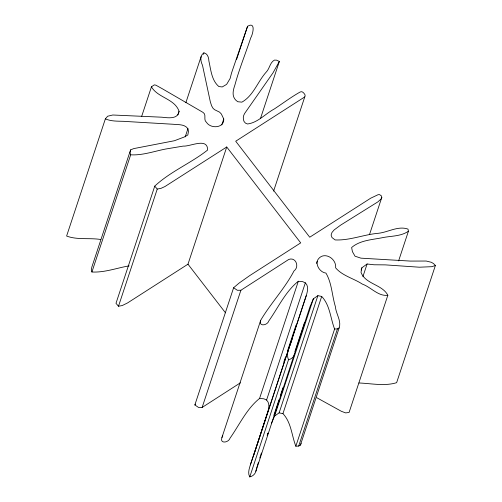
<?xml version="1.0" encoding="UTF-8"?>
<svg xmlns="http://www.w3.org/2000/svg" width="502" height="502" viewBox="0 0 502 502"><rect width="100%" height="100%" fill="white"/><g stroke="black" fill="none" stroke-linecap="round" stroke-linejoin="round"><path stroke-width="0.75" d="M260.456 118.566L279.344 61.451L276.533 60.152L274.393 60.108C269.8 62.543 269.725 68.78 266.104 72.225C257.582 81.782 253.466 95.644 241.882 102.151L237.747 101.724C231.24 97.501 232.853 90.881 234.942 84.882C239.228 68.918 245.578 53.62 250.705 37.926C252.92 34.167 256.033 21.241 247.574 26.267L232.257 70.857A85.045 77.697 18.3 0 1 231.522 73.047L230.123 78.463L226.923 83.897A7.906 7.223 18.3 0 1 226.251 84.593L222.204 86.959L218.816 86.52C211.543 80.289 210.884 69.834 208.895 61.031C208.75 57.674 207.728 53.658 203.925 52.835C199.639 55.452 200.53 61.407 202.488 65.235L210.319 101.806L211.612 105.822L213.03 108.288L214.549 109.681L219.562 112.141L221.332 113.96L223.748 118.993C224.344 128.236 210.696 128.983 206.523 122.406C202.971 119.696 206.88 114.745 203.034 112.404L162.322 88.754L155.877 85.177L154.302 84.876L151.441 86.833L141.627 116.508M279.344 61.451L273.038 72.796L244.656 113.433C242.353 116.847 242.711 123.053 247.486 123.981C257.79 122.739 265.395 113.728 274.274 108.99C282.864 103.337 291.11 97.093 300.083 92.042C302.21 90.793 303.93 93.065 304.921 94.665A2.999 2.736 18.3 0 1 304.752 96.917L235.708 141.231L309.734 237.214L370.677 198.208L378.131 194.676L379.625 194.644L381.432 195.918L381.809 197.374L381.112 198.924L377.918 201.854L340.544 225.191L334.125 229.947L331.96 232.501L331.1 235.068L332.004 237.565L335.129 239.931C349.85 240.615 363.963 234.472 378.577 233.261C388.36 232.131 398.224 225.618 407.994 229.1L408.427 231.215C400.772 236.599 390.625 235.846 381.802 237.81C371.499 239.812 359.903 240.358 351.62 247.53L352.435 251.684L355.033 256.202L360.932 258.16L410.385 261.084L426.223 261.04L431.356 262.289L433.559 263.594L435.391 265.495L431.877 266.681L419.339 267.208L385.285 264.874L374.059 264.774L367.094 263.989L361.867 267.798L361.001 272.322C365.469 284.333 382.179 284.301 387.845 295.245C378.32 296.626 370.984 287.144 362.369 284.113C353.747 278.447 342.308 275.811 335.631 267.848C336.723 258.122 323.081 250.479 317.578 260.187C315.507 265.589 320.408 272.486 325.942 273.101C331.878 283.059 331.991 295.584 335.399 306.647C335.901 313.756 341.617 320.897 339.151 327.913L300.397 445.111L298.684 446.065L295.835 446.222C291.631 435.385 291.279 422.408 282.94 413.635L279.112 412.87L274.6 416.014L271.457 423.299M151.441 86.833C157.785 97.896 174.602 98.599 179.076 111.262C178.028 119.564 167.825 117.832 161.851 117.204L112.762 115.002L107.666 116.219L105.37 118.848C112.417 122.024 120.511 120.813 128.01 121.603L172.914 124.245C178.009 124.816 184.61 123.931 187.917 128.719L188.482 131.373L187.817 134.994L184.234 137.015L174.395 140.742L133.733 148.605L130.595 149.897L130.068 152.759L130.677 154.804C142.455 155.538 154.17 151.253 165.685 149.025L183.236 146.095C190.051 146.753 207.91 137.102 207.59 150.054C191.155 163.068 170.316 171.565 154.754 186.117L157.251 189.059L161.029 188.338L164.982 186.518L226.735 146.986L300.698 242.886L249.776 275.573L239.065 283.109L233.612 287.753L237.358 290.288L240.897 290.256L288.763 259.44C295.822 256.735 299.776 266.794 293.965 270.998C284.722 288.65 270.766 303.189 260.695 320.295L221.934 437.493C219.424 444.144 228.711 442.758 230.067 438.127C239.517 424.705 246.626 408.854 259.559 398.462L263.776 398.783L266.581 400.044C270.785 404.129 268.237 410.46 266.688 415.204L256.911 445.368M260.695 320.295C258.185 326.953 267.466 325.56 268.821 320.929C278.277 307.506 285.387 291.656 298.32 281.271L302.537 281.591L305.335 282.852C308.975 286.178 307.5 291.574 306.239 295.672L250.36 464.877C249.243 468.692 247.561 473.16 249.758 476.9C252.663 476.304 255.135 474.164 255.869 471.259L309.96 306.772L313.361 298.815L317.873 295.672L321.694 296.437C330.04 305.216 330.391 318.193 334.596 329.03L295.835 446.222M256.691 468.059L255.869 471.259M256.842 467.506L257.143 466.402M257.363 465.712L258.448 462.267M259.81 457.981L260.494 455.841M260.726 455.126L261.423 452.98M250.36 464.877L256.673 446.102M253.334 456.406L306.239 295.672M105.37 118.848L66.609 236.04C77.308 240.107 89.325 237.716 100.482 239.454M130.595 149.897L91.835 267.095L91.314 269.957L91.916 271.996C104.454 272.705 116.828 267.98 129.121 265.853M91.916 271.996L130.677 154.804M177.852 114.971L179.076 111.262M154.754 186.117L115.993 303.308L118.497 306.251L122.275 305.536L127.564 302.932L187.98 264.184L226.735 146.986M118.497 306.251L157.251 189.059M185.891 102.615L201.095 56.626M203.435 54.323L203.925 52.835M185.219 136.877L187.917 128.719M236.536 59.644L247.574 26.267M221.784 124.923L223.748 118.993M240.433 382.8L202.137 407.448L198.597 407.486L194.851 404.951L233.612 287.753M202.137 407.448L240.897 290.256M273.596 191.118L304.752 96.917M259.559 398.462L298.32 281.271M266.581 400.044L305.335 282.852M283.793 362.162L285.512 356.966M287.47 351.036L296.061 325.07M316.417 263.506L317.157 261.285M249.758 476.9L288.518 359.708C285.418 352.906 290.407 345.778 292.095 339.208M267.949 433.132L267.208 435.353L267.942 433.264M273.835 415.33L278.986 399.749M280.311 395.708L283.009 387.55M294.931 351.538L304.595 322.278M274.6 416.014L313.361 298.815M279.112 412.87L317.873 295.672M282.94 413.635L321.694 296.437M298.684 446.065L337.444 328.873L339.151 327.913M369.541 234.465L381.809 197.374M361.133 270.026L361.867 267.798M362.921 276.602L367.094 263.989M398.613 260.883L408.427 231.215M387.845 295.245L349.091 412.443L345.696 412.908L341.46 411.351L316.775 397.716M435.391 265.495L396.63 382.687C384.476 386.408 371.411 383.446 358.955 382.988M294.63 354.061C293.896 356.972 291.417 359.112 288.518 359.708M300.397 445.111L301.175 443.504M221.934 437.493L222.775 435.88M194.851 404.951L195.579 404.148M334.596 329.03L337.444 328.873M187.98 264.184L225.486 312.815"/></g></svg>
